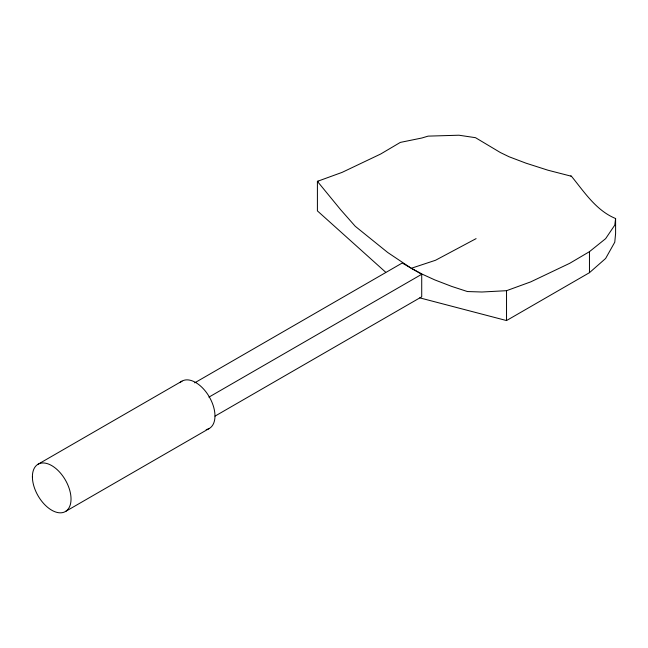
<?xml version="1.0" encoding="UTF-8"?>
<svg xmlns="http://www.w3.org/2000/svg" width="648" height="648" viewBox="0 0 648 648"><rect width="100%" height="100%" fill="white"/><g stroke="black" fill="none" stroke-linecap="round" stroke-linejoin="round"><path stroke-width="0.97" d="M615.6 218.53L614.774 225.123L605.629 238.666L589.461 251.667L569.77 263.282L530.736 281.872L506.534 290.693L481.942 292.005L467.402 291.543L451.761 286.432L434.849 279.928L422.569 274.331L411.278 268.28L387.723 252.501L355.242 226.282L340.678 209.758L317.407 181.359L342.104 172.376L380.643 154.03L400.326 142.406L421.913 137.992L428.117 136.129L458.938 135.213L475.519 137.692L500.402 152.555L509.053 156.751L525.974 163.166L547.941 170.205L571.447 176.264C584.31 191.986 596.055 210.462 615.6 218.53L615.6 233.45L614.774 242.182L605.629 258.471L589.461 272.678L506.534 320.558L419.766 297.861M318.063 181.124L317.625 181.626M38.054 464.243L181.999 381.137M194.667 382.855L402.222 263.023L410.719 267.932M208.907 397.143L421.718 274.282L421.718 296.792L215.039 416.113M65.375 511.555L209.312 428.45M476.102 238.626L435.521 260.269L411.278 268.28M570.783 175.908L571.447 176.264M411.966 268.653L421.718 274.282M385.698 272.233L317.407 210.892L317.407 181.359M589.461 251.667L589.461 272.678M506.534 290.693L506.534 320.558M180.031 382.66A27.313 15.771 60 0 1 209.669 397.532A27.313 15.771 60 0 1 206.169 429.575M32.4 476.742A27.313 15.771 60 0 0 61.374 512.787A27.313 15.771 60 0 0 61.374 474.158A27.313 15.771 60 0 0 32.4 476.742"/></g></svg>
